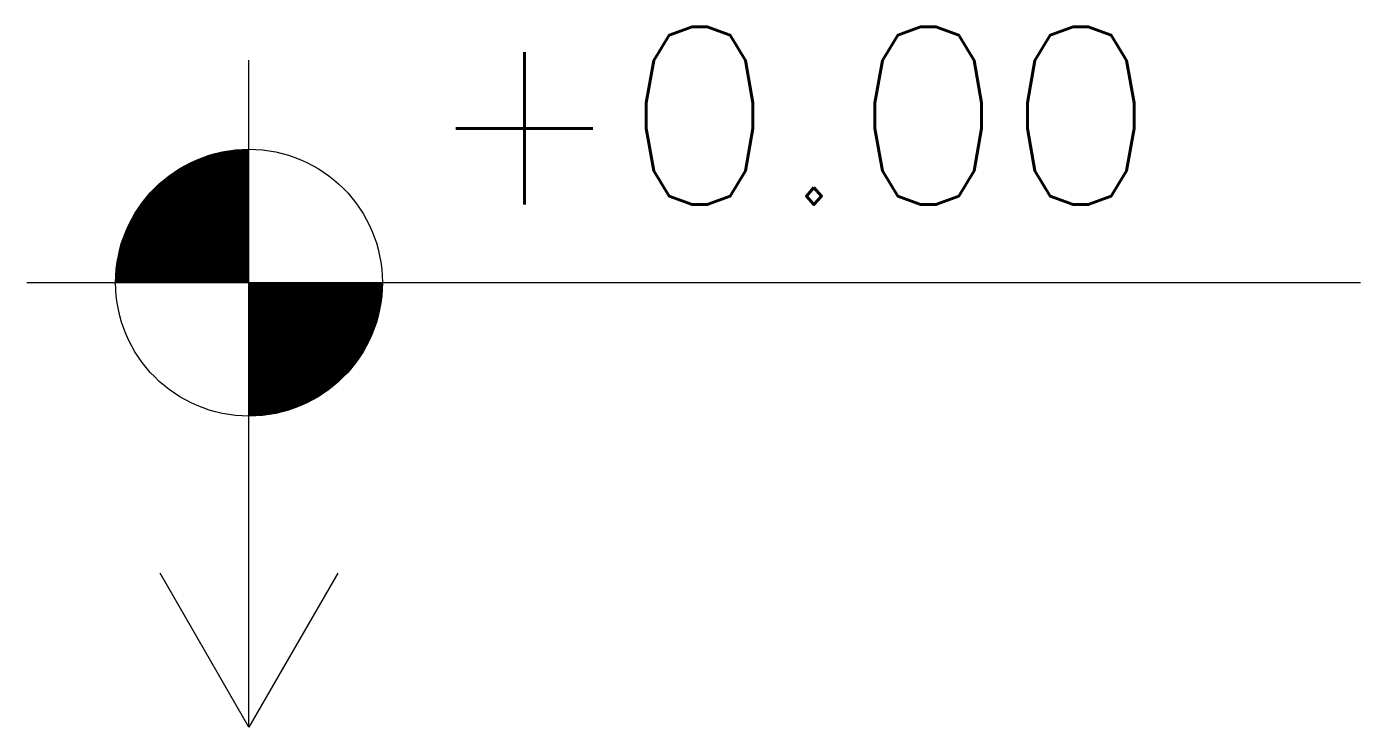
# Model space of a CAD drawing. Header units: millimetres. Extents: x 1160.57 to 1162.07, y -1458.27 to -1457.48.
import ezdxf

# ---------------------------------------------------------------- set-up
doc = ezdxf.new("R2010")
doc.units = ezdxf.units.MM
doc.layers.add('Símbolos_Gráficos', color=1, linetype='Continuous')
doc.styles.add('r80', font='romans.shx')

msp = doc.modelspace()

# ---------------------------------------------------------------- linework, layer by layer
at = {"layer": 'Símbolos_Gráficos', "color": 2}
for p, q in [((1160.8172, -1458.2651), (1160.8172, -1457.5151)), ((1160.5672, -1457.7651), (1162.0672, -1457.7651))]:
    msp.add_line(p, q, dxfattribs=at)
at = {"layer": 'Símbolos_Gráficos', "const_width": 0.15}
for points in [[(1160.8172, -1457.6901, 0.414214), (1160.7422, -1457.7651, 1)], [(1160.8172, -1457.8401, 0.414214), (1160.8922, -1457.7651, 1)]]:
    msp.add_lwpolyline(points, format="xyb", dxfattribs=at)
at = {"layer": 'Símbolos_Gráficos', "color": 2}
msp.add_lwpolyline([(1160.9172, -1458.0919), (1160.8172, -1458.2651), (1160.7172, -1458.0919)], dxfattribs=at)
at = {"layer": 'Símbolos_Gráficos'}
msp.add_circle((1160.8172, -1457.7651), 0.15, dxfattribs=at)

# ---------------------------------------------------------------- texts
at = {"layer": 'Símbolos_Gráficos', "color": 2, "style": 'r80'}
msp.add_attdef('+0.00', (1161.0155, -1457.6773), '+0.00', height=0.2, dxfattribs=at)

doc.saveas('drawing.dxf')
